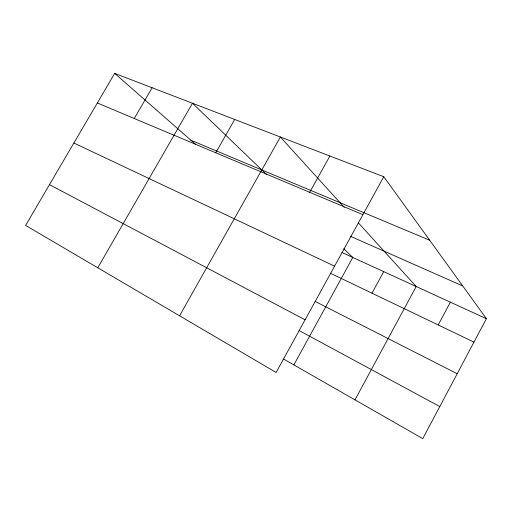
<?xml version="1.0" encoding="UTF-8"?>
<svg xmlns="http://www.w3.org/2000/svg" width="512" height="512" viewBox="0 0 512 512"><rect width="100%" height="100%" fill="white"/><g stroke="black" fill="none" stroke-linecap="round" stroke-linejoin="round"><path stroke-width="0.77" d="M383.776 176.717L276.122 372.467L25.6 225.421L114.688 73.376L383.776 176.717L486.4 318.694L422.771 438.624L283.674 359.085M438.195 324.947L450.387 302.182M354.995 399.866L416.205 286.515L358.387 222.874M371.981 293.178L383.718 271.622M293.862 364.909L352.806 257.453L343.77 248.762M309.683 192.294L329.888 156.026M179.578 315.802L280.371 137.005L344.25 207.315M215.725 152.774L234.701 119.469M97.773 267.789L192.461 103.245L266.886 174.816M134.266 118.502L152.128 87.757M190.944 140.262L429.69 240.237M97.35 102.976L362.899 214.682M350.266 236.218L462.739 285.958M341.978 252.486L486.4 318.694M73.882 143.021L334.586 266.163M330.534 273.293L473.978 342.112M315.085 301.389L457.197 373.741M49.491 184.653L305.082 319.808M299.072 330.509L439.782 406.554M114.688 73.376L195.693 144.429"/></g></svg>
